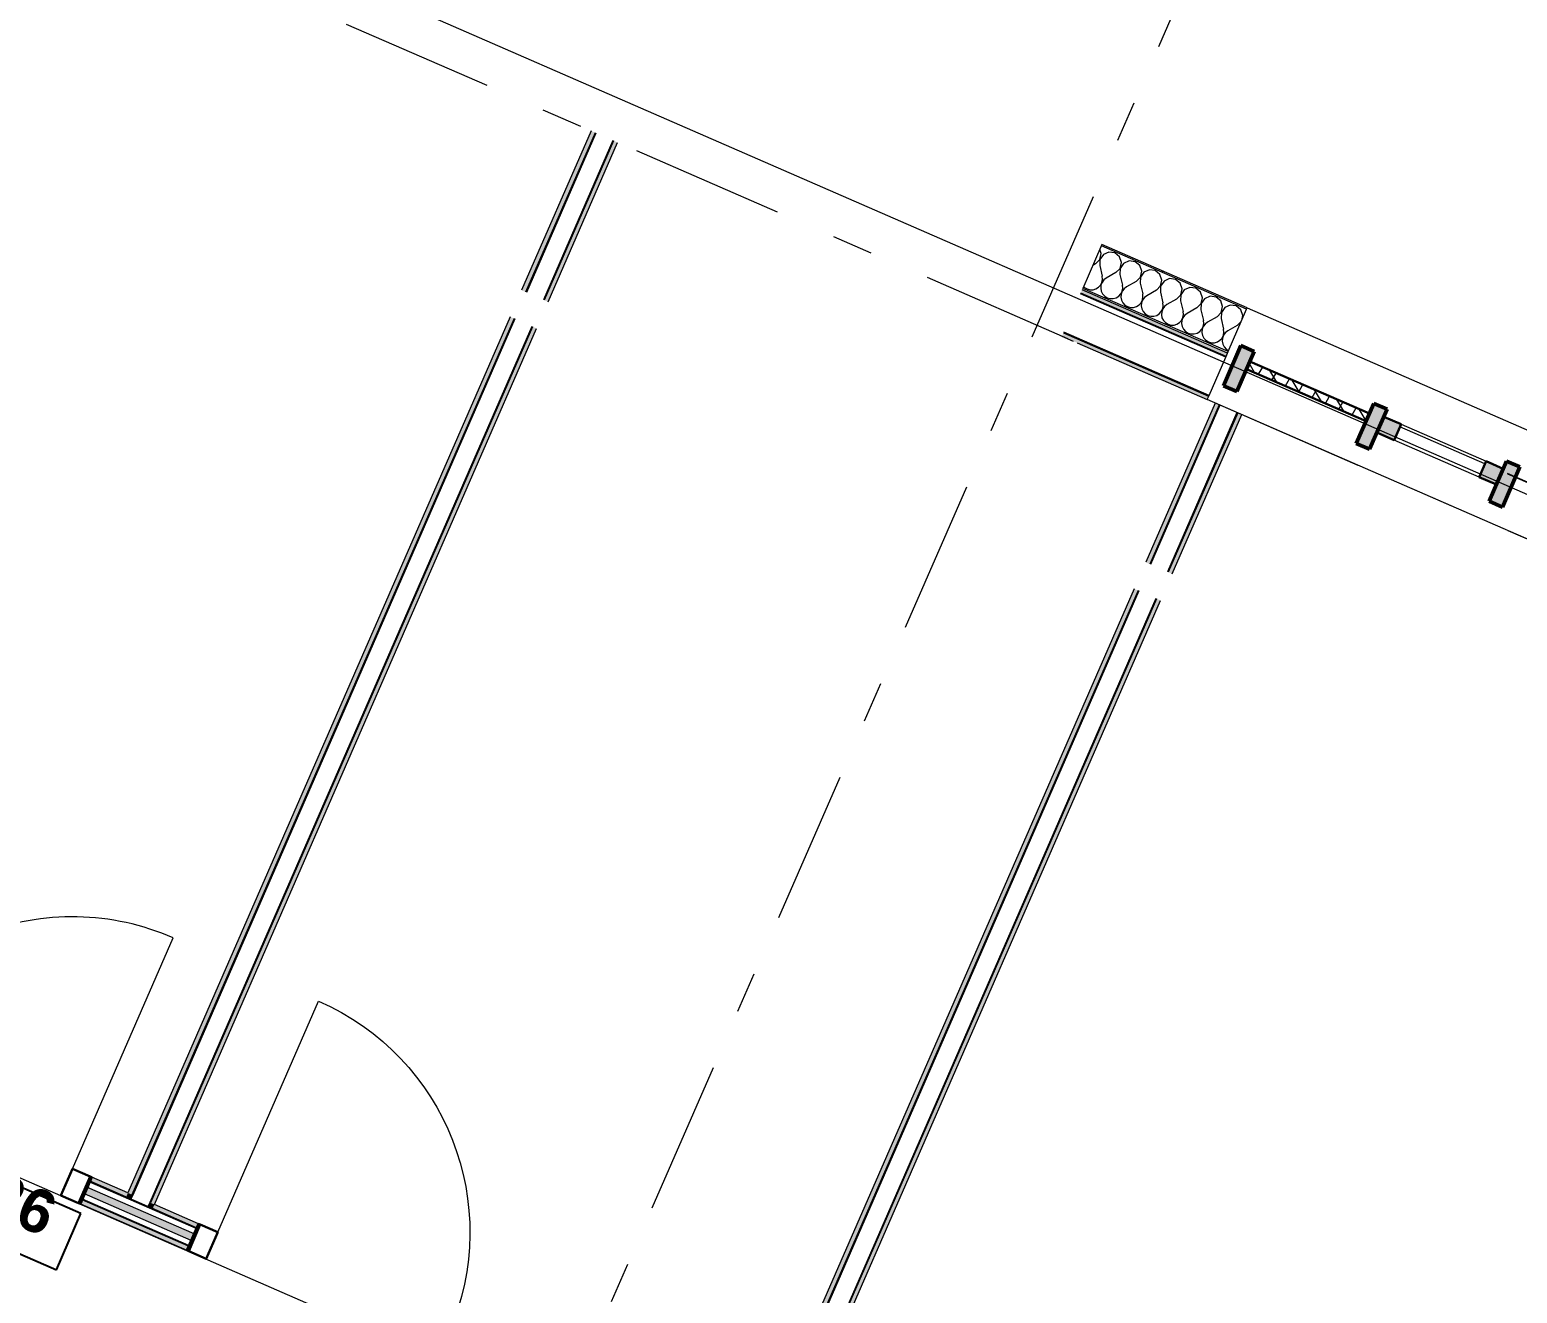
# Model space of a CAD drawing. Header units: millimetres. Extents: x -50172 to 162135, y -142603 to 4572.
# Drawn here: x 7340 to 12474, y -30114 to -25751 of the extents above; entities that cross this region are included whole.
import ezdxf
from ezdxf.enums import TextEntityAlignment as Align

# ---------------------------------------------------------------- set-up
doc = ezdxf.new("R2010")
doc.units = ezdxf.units.MM
doc.header["$MEASUREMENT"] = 0
doc.linetypes.add('Double Dashed', pattern=[1093.611073, 529.166651, -211.666656, 141.111112, -211.666656])
for name, color, linetype in [('New_A-05-M_Gross_Int_Circulation', 7, 'Continuous'), ('New_A-15-MG_Structural_Grid_Phase_2', 7, 'Continuous'), ('New_A-20-M_Floor_Slab', 7, 'Continuous'), ('New_A-25-M_Curtain_Wall', 7, 'Continuous'), ('New_A-25-M_Wall_Ext', 7, 'Continuous'), ('New_A-25-M_Wall_Int', 7, 'Continuous'), ('New_ArchiCAD Door Markers', 7, 'Continuous'), ('New_ArchiCAD Doors', 7, 'Continuous')]:
    doc.layers.add(name, color=color, linetype=linetype)
for name, color, linetype, lineweight, true_color in [('New_A-05-M_Gross_Int_Circulation_Pen_No__74', 7, 'Continuous', 20, 0x606060), ('New_A-15-MG_Structural_Grid_Phase_2_Pen_No__222', 7, 'Continuous', 13, 0x65af33), ('New_A-25-M_Curtain_Wall_Pen_No__144', 7, 'Continuous', 0, 0xc8c8c8), ('New_A-25-M_Curtain_Wall_Pen_No__165', 7, 'Continuous', 0, 0x006060), ('New_A-25-M_Curtain_Wall_Pen_No__27', 7, 'Continuous', 50, 0x2a2a2a), ('New_A-25-M_Curtain_Wall_Pen_No__43', 7, 'Continuous', 30, 0x444444), ('New_A-25-M_Wall_Ext_Pen_No__107', 7, 'Continuous', 15, 0xa6a6a6), ('New_A-25-M_Wall_Int_Pen_No__107', 7, 'Continuous', 15, 0xa6a6a6), ('New_ArchiCAD Doors_Pen_No__43', 7, 'Continuous', 30, 0x444444), ('New_ArchiCAD Doors_Pen_No__63', 7, 'Continuous', 20, 0x606060), ('New_ArchiCAD Windows_Pen_No__103', 7, 'Continuous', 15, 0xa6a6a6), ('New_ArchiCAD Windows_Pen_No__23', 7, 'Continuous', 30, 0x2a2a2a), ('New_ArchiCAD Windows_Pen_No__63', 7, 'Continuous', 20, 0x606060)]:
    doc.layers.add(name, color=color, linetype=linetype, lineweight=lineweight, true_color=true_color)
for name, color, linetype, lineweight in [('New_A-20-M_Floor_Slab_Pen_No__89', 8, 'Continuous', 20), ('New_A-25-M_Curtain_Wall_Pen_No__1', 7, 'Continuous', 13), ('New_A-25-M_Wall_Ext_Pen_No__1', 7, 'Continuous', 13), ('New_A-25-M_Wall_Int_Pen_No__1', 7, 'Continuous', 13), ('New_ArchiCAD Door Markers_Pen_No__1', 7, 'Continuous', 13), ('New_ArchiCAD Door Markers_Pen_No__5', 7, 'Continuous', 25), ('New_ArchiCAD Doors_Pen_No__1', 7, 'Continuous', 13), ('New_ArchiCAD Doors_Pen_No__87', 8, 'Continuous', 20), ('New_ArchiCAD Windows_Pen_No__83', 8, 'Continuous', 20), ('New_ArchiCAD Zone Stamps_Pen_No__9', 7, 'Continuous', 13)]:
    doc.layers.add(name, color=color, linetype=linetype, lineweight=lineweight)
doc.styles.add('GENERATED_STYLE_1', font='')
doc.styles.add('GENERATED_STYLE_2', font='')
doc.styles.add('GENERATED_STYLE_3', font='')
doc.styles.add('GENERATED_STYLE_4', font='')
doc.styles.get('GENERATED_STYLE_1').set_extended_font_data('Arial', bold=True)
doc.styles.get('GENERATED_STYLE_2').set_extended_font_data('Swis721 BT', bold=True)
doc.styles.get('GENERATED_STYLE_3').set_extended_font_data('Arial')
doc.styles.get('GENERATED_STYLE_4').set_extended_font_data('Swis721 BT')
pattern_1 = [(60, (0, 0), (-43.30127, 25), []), (120, (0, 0), (43.30127, 25), [])]

# ---------------------------------------------------------------- blocks, each defined once
blk = doc.blocks.new('Corridor 01-Third_INB 3350_5_1', base_point=(10603.8, -32200.4))
at = {"layer": 'New_A-05-M_Gross_Int_Circulation_Pen_No__74', "linetype": 'Continuous'}
blk.add_line((17509.7, -34165.5), (-2299.9, -25527.6), dxfattribs=at)
at = {"layer": 'New_ArchiCAD Zone Stamps_Pen_No__9'}
for tag, height, style, p in [('ROOM_NAME', 250, 'GENERATED_STYLE_1', (9771, -30640.8)), ('zoneNameLine2', 250, 'GENERATED_STYLE_1', (9582.6, -31072.9)), ('ROOM_NUMBER', 200, 'GENERATED_STYLE_3', (9394.2, -31493.6)), ('measuredAreaCode', 200, 'GENERATED_STYLE_3', (9237.1, -31853.7)), ('DUMMY_649', 200, 'GENERATED_STYLE_3', (9544.5, -31987.8)), ('DUMMY_650', 200, 'GENERATED_STYLE_3', (10033.9, -32201.2)), ('DUMMY_651', 133.3, 'GENERATED_STYLE_3', (10313.2, -32307.7))]:
    blk.add_attdef(tag, text='', height=height, rotation=336.4404, dxfattribs=dict(at, style=style)).set_placement(p, align=Align.TOP_LEFT)
blk = doc.blocks.new('Slab_1_1', base_point=(-21949.4, -20986.7))
at = {"layer": 'New_A-20-M_Floor_Slab_Pen_No__89', "linetype": 'Continuous', "flags": 128}
blk.add_lwpolyline([(-4347.2, -46496.1), (12486.7, -53836.5), (17939.8, -41330.7), (16985.7, -40914.7), (17767.9, -39120.8), (18360.6, -39379.3), (18576.1, -38885), (18937.5, -39042.6), (20222.1, -36096.6), (17371, -34853.4), (19341.1, -30335.3), (2041.7, -22791.9)], dxfattribs=at)
blk = doc.blocks.new('Curtain Wall_9_1')
at = {"layer": 'New_A-25-M_Curtain_Wall', "linetype": 'Continuous', "lineweight": 0, "true_color": 0x000000}
h = blk.add_hatch(dxfattribs=at)
h.set_pattern_fill('Batt_Insulation_0001', color=178, style=0, pattern_type=2)
h.set_pattern_definition(pattern_1)
h.paths.add_polyline_path([(11963.5, -27076.4), (11550.8, -26897), (11539.7, -26922.6), (11952.3, -27102.1)])
h = blk.add_hatch(dxfattribs=at)
h.set_pattern_fill('Batt_Insulation_0001', color=178, style=0, pattern_type=2)
h.set_pattern_definition(pattern_1)
h.paths.add_polyline_path([(14256, -28073.5), (13384.9, -27694.6), (13373.7, -27720.3), (14244.9, -28099.2)])
h = blk.add_hatch(dxfattribs=at)
h.set_pattern_fill('Batt_Insulation_0001', color=178, style=0, pattern_type=2)
h.set_pattern_definition(pattern_1)
h.paths.add_polyline_path([(16090.1, -28871.2), (15677.4, -28691.7), (15666.3, -28717.4), (16078.9, -28896.9)])
at = {"layer": 'New_A-25-M_Curtain_Wall_Pen_No__144', "linetype": 'Continuous'}
for points in [[(11520.3, -26841.7), (11460.1, -26980.2), (11506, -27000.1), (11566.2, -26861.6)], [(12024.7, -27061.1), (11978.8, -27041.1), (11918.6, -27179.6), (11964.5, -27199.5)], [(12437.4, -27240.5), (12377.1, -27379), (12423, -27399), (12483.2, -27260.5)], [(13354.4, -27639.4), (13294.2, -27777.9), (13340, -27797.8), (13400.2, -27659.3)], [(14271.4, -28038.2), (14211.2, -28176.7), (14257, -28196.6), (14317.3, -28058.2)], [(15188.4, -28437.1), (15128.2, -28575.5), (15174, -28595.5), (15234.3, -28457)], [(15692.8, -28656.4), (15646.9, -28636.5), (15586.7, -28774.9), (15632.6, -28794.9)], [(16105.4, -28835.9), (16045.2, -28974.4), (16091.1, -28994.3), (16151.3, -28855.8)]]:
    blk.add_hatch(color=256, dxfattribs=at).paths.add_polyline_path(points)
at = {"layer": 'New_A-25-M_Curtain_Wall_Pen_No__165', "linetype": 'Continuous', "lineweight": 0, "true_color": 0x001818}
for points in [[(12439.9, -27284.7), (13366.1, -27687.6), (13366.5, -27686.7), (12440.3, -27283.8)], [(14274, -28082.4), (15200.2, -28485.2), (15200.6, -28484.3), (14274.4, -28081.5)]]:
    blk.add_hatch(color=168, dxfattribs=at).paths.add_polyline_path(points)
at = {"layer": 'New_ArchiCAD Windows_Pen_No__103', "linetype": 'Continuous'}
for points in [[(12013.3, -27087.2), (12072.9, -27113.1), (12049, -27168.1), (11989.4, -27142.2)], [(12402.1, -27321.7), (12342.5, -27295.8), (12366.4, -27240.8), (12426, -27266.7)], [(15222.9, -28483.1), (15282.5, -28509.1), (15258.6, -28564.1), (15199, -28538.2)], [(15611.6, -28717.6), (15552, -28691.7), (15576, -28636.7), (15635.6, -28662.6)]]:
    blk.add_hatch(color=256, dxfattribs=at).paths.add_polyline_path(points)
at = {"layer": 'New_A-25-M_Curtain_Wall_Pen_No__1', "linetype": 'Continuous'}
for p, q in [((12440.3, -27283.8), (12439.9, -27284.7)), ((12439.9, -27284.7), (13366.1, -27687.6)), ((13366.5, -27686.7), (12440.3, -27283.8)), ((13366.1, -27687.6), (13366.5, -27686.7)), ((14274.4, -28081.5), (14274, -28082.4)), ((14274, -28082.4), (15200.2, -28485.2)), ((15200.6, -28484.3), (14274.4, -28081.5)), ((15200.2, -28485.2), (15200.6, -28484.3))]:
    blk.add_line(p, q, dxfattribs=at)
at = {"layer": 'New_A-25-M_Curtain_Wall_Pen_No__27', "linetype": 'Continuous'}
for p, q in [((11520.3, -26841.7), (11460.1, -26980.2)), ((11566.2, -26861.6), (11520.3, -26841.7)), ((11506, -27000.1), (11566.2, -26861.6)), ((11460.1, -26980.2), (11506, -27000.1)), ((11978.8, -27041.1), (11918.6, -27179.6)), ((12024.7, -27061.1), (11978.8, -27041.1)), ((11964.5, -27199.5), (12024.7, -27061.1)), ((11918.6, -27179.6), (11964.5, -27199.5)), ((12437.4, -27240.5), (12377.1, -27379)), ((12423, -27399), (12483.2, -27260.5)), ((12483.2, -27260.5), (12437.4, -27240.5)), ((12377.1, -27379), (12423, -27399)), ((13354.4, -27639.4), (13294.2, -27777.9)), ((13340, -27797.8), (13400.2, -27659.3)), ((13400.2, -27659.3), (13354.4, -27639.4)), ((13294.2, -27777.9), (13340, -27797.8)), ((14271.4, -28038.2), (14211.2, -28176.7)), ((14257, -28196.6), (14317.3, -28058.2)), ((14317.3, -28058.2), (14271.4, -28038.2)), ((14211.2, -28176.7), (14257, -28196.6)), ((15188.4, -28437.1), (15128.2, -28575.5)), ((15234.3, -28457), (15188.4, -28437.1)), ((15174, -28595.5), (15234.3, -28457)), ((15128.2, -28575.5), (15174, -28595.5)), ((15646.9, -28636.5), (15586.7, -28774.9)), ((15692.8, -28656.4), (15646.9, -28636.5)), ((15632.6, -28794.9), (15692.8, -28656.4)), ((15586.7, -28774.9), (15632.6, -28794.9)), ((16105.4, -28835.9), (16045.2, -28974.4)), ((16091.1, -28994.3), (16151.3, -28855.8)), ((16151.3, -28855.8), (16105.4, -28835.9)), ((16045.2, -28974.4), (16091.1, -28994.3))]:
    blk.add_line(p, q, dxfattribs=at)
at = {"layer": 'New_A-25-M_Curtain_Wall_Pen_No__43', "linetype": 'Continuous'}
for p, q in [((11550.8, -26897), (11963.5, -27076.4)), ((11952.3, -27102.1), (11539.7, -26922.6)), ((14244.9, -28099.2), (13373.7, -27720.3)), ((13384.9, -27694.6), (14256, -28073.5)), ((15677.4, -28691.7), (16090.1, -28871.2)), ((16078.9, -28896.9), (15666.3, -28717.4))]:
    blk.add_line(p, q, dxfattribs=at)
at = {"layer": 'New_ArchiCAD Windows_Pen_No__23', "linetype": 'Continuous'}
for p, q in [((11989.4, -27142.2), (12013.3, -27087.2)), ((12013.3, -27087.2), (12072.9, -27113.1)), ((12049, -27168.1), (11989.4, -27142.2)), ((12072.9, -27113.1), (12049, -27168.1)), ((12342.5, -27295.8), (12366.4, -27240.8)), ((12366.4, -27240.8), (12426, -27266.7)), ((12402.1, -27321.7), (12342.5, -27295.8)), ((12426, -27266.7), (12402.1, -27321.7)), ((15199, -28538.2), (15222.9, -28483.1)), ((15222.9, -28483.1), (15282.5, -28509.1)), ((15258.6, -28564.1), (15199, -28538.2)), ((15282.5, -28509.1), (15258.6, -28564.1)), ((15552, -28691.7), (15576, -28636.7)), ((15576, -28636.7), (15635.6, -28662.6)), ((15611.6, -28717.6), (15552, -28691.7)), ((15635.6, -28662.6), (15611.6, -28717.6))]:
    blk.add_line(p, q, dxfattribs=at)
at = {"layer": 'New_ArchiCAD Windows_Pen_No__63', "linetype": 'Continuous'}
for p, q in [((12362.4, -27249.9), (12069, -27122.3)), ((15572, -28645.9), (15278.5, -28518.2))]:
    blk.add_line(p, q, dxfattribs=at)
at = {"layer": 'New_ArchiCAD Windows_Pen_No__83', "linetype": 'Continuous'}
for p, q in [((12072.9, -27113.1), (12366.4, -27240.8)), ((12342.5, -27295.8), (12049, -27168.1)), ((15282.5, -28509.1), (15576, -28636.7)), ((15552, -28691.7), (15258.6, -28564.1))]:
    blk.add_line(p, q, dxfattribs=at)
blk = doc.blocks.new('*X250')
at = {"layer": 'New_A-25-M_Wall_Ext_Pen_No__107', "linetype": 'Continuous'}
for p, q in [((11018.8, -26559.4), (11033.4, -26544.5)), ((11033.7, -26544.6), (11032.8, -26565.4)), ((11038.1, -26524.2), (11033.1, -26509.8)), ((11033.4, -26544.5), (11038.1, -26524.2)), ((11045.4, -26527.4), (11033.7, -26544.6)), ((11064.5, -26519), (11045.4, -26527.4)), ((11085.1, -26521.8), (11064.5, -26519)), ((11101.2, -26535), (11085.1, -26521.8)), ((11107.9, -26554.7), (11101.2, -26535)), ((11018.8, -26559.4), (11009.1, -26564.9)), ((11032.8, -26565.4), (11041.6, -26602.5)), ((11088.7, -26589.8), (11055.5, -26608.6)), ((11088.7, -26589.8), (11103.3, -26575)), ((11103.6, -26575.1), (11102.6, -26595.9)), ((11102.6, -26595.9), (11111.4, -26633)), ((11103.3, -26575), (11107.9, -26554.7)), ((11115.3, -26557.9), (11103.6, -26575.1)), ((11134.3, -26549.4), (11115.3, -26557.9)), ((11154.9, -26552.2), (11134.3, -26549.4)), ((11171, -26565.4), (11154.9, -26552.2)), ((11177.7, -26585.1), (11171, -26565.4)), ((11173.1, -26605.4), (11177.7, -26585.1)), ((11185.1, -26588.3), (11173.4, -26605.6)), ((11204.1, -26579.9), (11185.1, -26588.3)), ((11224.8, -26582.7), (11204.1, -26579.9)), ((11240.9, -26595.9), (11224.8, -26582.7)), ((11247.6, -26615.6), (11240.9, -26595.9)), ((10977.4, -26637.6), (10980.3, -26640.7)), ((10980.3, -26640.7), (10989.3, -26646.2)), ((10989.3, -26646.2), (10999.4, -26649)), ((11009.9, -26649), (11020, -26646.1)), ((11020, -26646.1), (11028.9, -26640.5)), ((11028.9, -26640.5), (11036, -26632.7)), ((11036, -26632.7), (11040.6, -26623.3)), ((11037.2, -26633.3), (11036.3, -26643.7)), ((11036.3, -26643.7), (11038.3, -26654.1)), ((11040.9, -26623.4), (11037.2, -26633.3)), ((11040.6, -26623.3), (11042.5, -26613)), ((11047.2, -26615), (11040.9, -26623.4)), ((11042.5, -26613), (11041.6, -26602.5)), ((11055.5, -26608.6), (11047.2, -26615)), ((11110.5, -26653.8), (11112.4, -26643.4)), ((11117, -26645.5), (11110.8, -26653.9)), ((11112.4, -26643.4), (11111.4, -26633)), ((11125.4, -26639.1), (11117, -26645.5)), ((11158.5, -26620.3), (11125.4, -26639.1)), ((11158.5, -26620.3), (11173.1, -26605.4)), ((11173.4, -26605.6), (11172.5, -26626.4)), ((11172.5, -26626.4), (11181.2, -26663.4)), ((11228.3, -26650.7), (11243, -26635.9)), ((11243.2, -26636), (11242.3, -26656.8)), ((11243, -26635.9), (11247.6, -26615.6)), ((11255, -26618.8), (11243.2, -26636)), ((11274, -26610.3), (11255, -26618.8)), ((11294.6, -26613.1), (11274, -26610.3)), ((11310.7, -26626.3), (11294.6, -26613.1)), ((11317.4, -26646), (11310.7, -26626.3)), ((11312.8, -26666.3), (11317.4, -26646)), ((11343.8, -26640.8), (11324.8, -26649.3)), ((11364.4, -26643.6), (11343.8, -26640.8)), ((11380.5, -26656.8), (11364.4, -26643.6)), ((10999.4, -26649), (11009.9, -26649)), ((11038.3, -26654.1), (11043, -26663.4)), ((11043, -26663.4), (11050.1, -26671.2)), ((11050.1, -26671.2), (11059.1, -26676.7)), ((11059.1, -26676.7), (11069.2, -26679.5)), ((11069.2, -26679.5), (11079.7, -26679.5)), ((11079.7, -26679.5), (11089.8, -26676.5)), ((11089.8, -26676.5), (11098.8, -26671)), ((11098.8, -26671), (11105.8, -26663.2)), ((11105.8, -26663.2), (11110.5, -26653.8)), ((11107, -26663.7), (11106.1, -26674.2)), ((11106.1, -26674.2), (11108.1, -26684.5)), ((11110.8, -26653.9), (11107, -26663.7)), ((11108.1, -26684.5), (11112.9, -26693.9)), ((11112.9, -26693.9), (11120, -26701.6)), ((11168.6, -26701.4), (11175.7, -26693.6)), ((11175.7, -26693.6), (11180.3, -26684.2)), ((11176.9, -26694.2), (11176, -26704.6)), ((11180.6, -26684.3), (11176.9, -26694.2)), ((11180.3, -26684.2), (11182.2, -26673.9)), ((11186.9, -26675.9), (11180.6, -26684.3)), ((11182.2, -26673.9), (11181.2, -26663.4)), ((11195.2, -26669.5), (11186.9, -26675.9)), ((11228.3, -26650.7), (11195.2, -26669.5)), ((11242.3, -26656.8), (11251.1, -26693.9)), ((11252.1, -26704.3), (11251.1, -26693.9)), ((11298.2, -26681.2), (11265, -26700)), ((11298.2, -26681.2), (11312.8, -26666.3)), ((11313.1, -26666.5), (11312.1, -26687.3)), ((11312.1, -26687.3), (11320.9, -26724.3)), ((11324.8, -26649.3), (11313.1, -26666.5)), ((11368, -26711.6), (11382.6, -26696.8)), ((11387.3, -26676.5), (11380.5, -26656.8)), ((11382.9, -26696.9), (11382, -26717.7)), ((11382.6, -26696.8), (11387.3, -26676.5)), ((11394.6, -26679.7), (11382.9, -26696.9)), ((11413.7, -26671.2), (11394.6, -26679.7)), ((11434.3, -26674), (11413.7, -26671.2)), ((11450.4, -26687.2), (11434.3, -26674)), ((11457.1, -26706.9), (11450.4, -26687.2)), ((11120, -26701.6), (11128.9, -26707.1)), ((11128.9, -26707.1), (11139.1, -26709.9)), ((11139.1, -26709.9), (11149.6, -26709.9)), ((11149.6, -26709.9), (11159.7, -26707)), ((11159.7, -26707), (11168.6, -26701.4)), ((11176, -26704.6), (11178, -26715)), ((11178, -26715), (11182.7, -26724.3)), ((11182.7, -26724.3), (11189.8, -26732.1)), ((11189.8, -26732.1), (11198.8, -26737.6)), ((11198.8, -26737.6), (11208.9, -26740.4)), ((11208.9, -26740.4), (11219.4, -26740.4)), ((11219.4, -26740.4), (11229.5, -26737.4)), ((11229.5, -26737.4), (11238.4, -26731.9)), ((11238.4, -26731.9), (11245.5, -26724.1)), ((11245.5, -26724.1), (11250.2, -26714.7)), ((11246.7, -26724.6), (11245.8, -26735.1)), ((11245.8, -26735.1), (11247.8, -26745.4)), ((11250.4, -26714.8), (11246.7, -26724.6)), ((11247.8, -26745.4), (11252.5, -26754.8)), ((11250.2, -26714.7), (11252.1, -26704.3)), ((11256.7, -26706.4), (11250.4, -26714.8)), ((11265, -26700), (11256.7, -26706.4)), ((11315.3, -26754.6), (11320, -26745.1)), ((11320.3, -26745.3), (11316.5, -26755.1)), ((11320, -26745.1), (11321.9, -26734.8)), ((11326.5, -26736.8), (11320.3, -26745.3)), ((11321.9, -26734.8), (11320.9, -26724.3)), ((11334.9, -26730.4), (11326.5, -26736.8)), ((11368, -26711.6), (11334.9, -26730.4)), ((11382, -26717.7), (11390.8, -26754.8)), ((11437.9, -26742.1), (11404.7, -26760.9)), ((11437.9, -26742.1), (11452.5, -26727.2)), ((11452.8, -26727.4), (11451.8, -26748.2)), ((11451.8, -26748.2), (11460.6, -26785.2)), ((11452.5, -26727.2), (11457.1, -26706.9)), ((11464.5, -26710.2), (11452.8, -26727.4)), ((11483.5, -26701.7), (11464.5, -26710.2)), ((11504.1, -26704.5), (11483.5, -26701.7)), ((11520.2, -26717.7), (11504.1, -26704.5)), ((11526.9, -26737.4), (11520.2, -26717.7)), ((11522.9, -26755.3), (11526.9, -26737.4)), ((11252.5, -26754.8), (11259.7, -26762.5)), ((11259.7, -26762.5), (11268.6, -26768)), ((11268.6, -26768), (11278.7, -26770.9)), ((11278.7, -26770.9), (11289.3, -26770.8)), ((11289.3, -26770.8), (11299.4, -26767.9)), ((11299.4, -26767.9), (11308.3, -26762.3)), ((11308.3, -26762.3), (11315.3, -26754.6)), ((11316.5, -26755.1), (11315.6, -26765.6)), ((11315.6, -26765.6), (11317.6, -26775.9)), ((11317.6, -26775.9), (11322.4, -26785.3)), ((11322.4, -26785.3), (11329.5, -26793)), ((11329.5, -26793), (11338.5, -26798.5)), ((11338.5, -26798.5), (11348.6, -26801.3)), ((11348.6, -26801.3), (11359.1, -26801.3)), ((11359.1, -26801.3), (11369.2, -26798.4)), ((11369.2, -26798.4), (11378.1, -26792.8)), ((11378.1, -26792.8), (11385.2, -26785)), ((11385.2, -26785), (11389.8, -26775.6)), ((11386.4, -26785.5), (11385.5, -26796)), ((11385.5, -26796), (11387.5, -26806.3)), ((11390.1, -26775.7), (11386.4, -26785.5)), ((11389.8, -26775.6), (11391.7, -26765.2)), ((11396.4, -26767.3), (11390.1, -26775.7)), ((11391.7, -26765.2), (11390.8, -26754.8)), ((11404.7, -26760.9), (11396.4, -26767.3)), ((11459.7, -26806), (11461.6, -26795.7)), ((11466.2, -26797.7), (11460, -26806.2)), ((11461.6, -26795.7), (11460.6, -26785.2)), ((11474.6, -26791.3), (11466.2, -26797.7)), ((11507.7, -26772.5), (11474.6, -26791.3)), ((11507.7, -26772.5), (11521.4, -26758.6)), ((11387.5, -26806.3), (11392.2, -26815.7)), ((11392.2, -26815.7), (11399.3, -26823.4)), ((11399.3, -26823.4), (11408.3, -26828.9)), ((11408.3, -26828.9), (11418.4, -26831.8)), ((11418.4, -26831.8), (11428.9, -26831.7)), ((11428.9, -26831.7), (11439, -26828.8)), ((11439, -26828.8), (11448, -26823.2)), ((11448, -26823.2), (11455, -26815.5)), ((11455, -26815.5), (11459.7, -26806)), ((11456.2, -26816), (11455.3, -26826.5)), ((11455.3, -26826.5), (11457.3, -26836.8)), ((11460, -26806.2), (11456.2, -26816)), ((11457.3, -26836.8), (11462.1, -26846.2)), ((11462.1, -26846.2), (11469.2, -26853.9)), ((11469.2, -26853.9), (11477.6, -26859.1))]:
    blk.add_line(p, q, dxfattribs=at)
blk = doc.blocks.new('Simple Door Opening_3')
at = {"layer": 'New_ArchiCAD Doors_Pen_No__1', "linetype": 'Continuous'}
for p, q in [((2556.1, -4.5), (2556.1, 0)), ((-2556.1, 0), (-2556.1, -4.5)), ((-2556.1, -4.5), (-2556.1, -164.5)), ((2556.1, -164.5), (2556.1, -4.5)), ((-2556.1, -164.5), (-2556.1, -170.5)), ((-2556.1, -170.5), (-2556.1, -182.5)), ((-2556.1, -182.5), (-2556.1, -185.5)), ((-2556.1, -185.5), (-2556.1, -329.5)), ((2556.1, -170.5), (2556.1, -164.5)), ((2556.1, -182.5), (2556.1, -170.5)), ((2556.1, -185.5), (2556.1, -182.5)), ((2556.1, -329.5), (2556.1, -185.5)), ((-2556.1, -329.5), (-2556.1, -332.5)), ((-2556.1, -332.5), (-2556.1, -345)), ((2556.1, -332.5), (2556.1, -329.5)), ((2556.1, -345), (2556.1, -332.5))]:
    blk.add_line(p, q, dxfattribs=at)
at = {"layer": 'New_ArchiCAD Doors_Pen_No__87', "linetype": 'Continuous'}
for p, q in [((2556.1, 0), (-2556.1, 0)), ((-2556.1, -345), (2556.1, -345))]:
    blk.add_line(p, q, dxfattribs=at)
blk = doc.blocks.new('Wall_5_1', base_point=(22006.6, -31651.4))
at = {"layer": 'New_A-25-M_Wall_Ext_Pen_No__107', "linetype": 'Continuous'}
h = blk.add_hatch(dxfattribs=at)
h.set_pattern_fill('Plaster_0001', color=256, style=0, pattern_type=2)
h.set_pattern_definition([(0, (0, 0), (0, 173.2051), [0, -100]), (0, (50, 86.6), (0, 173.2051), [0, -100])])
h.paths.add_polyline_path([(11541.8, -26711.8), (11040.4, -26493.2), (11038.6, -26497.3), (11540, -26716)])
at = {"layer": 'New_A-25-M_Wall_Ext_Pen_No__107', "linetype": 'Continuous', "lineweight": 0, "true_color": 0x535353}
for points in [[(11468.9, -26879.1), (10967.4, -26660.5), (10966.2, -26663.2), (11467.7, -26881.9)], [(11410.1, -27013.9), (10908.7, -26795.2), (10907.5, -26798), (11408.9, -27016.6)]]:
    blk.add_hatch(color=251, dxfattribs=at).paths.add_polyline_path(points)
at = {"layer": 'New_A-25-M_Wall_Ext_Pen_No__107', "linetype": 'Continuous'}
for points in [[(11473.7, -26868.1), (10972.2, -26649.5), (10967.4, -26660.5), (11468.9, -26879.1)], [(10902.5, -26809.4), (11403.9, -27028.1), (11408.9, -27016.6), (10907.5, -26798)]]:
    blk.add_hatch(color=256, dxfattribs=at).paths.add_polyline_path(points)
at = {"layer": 'New_A-25-M_Wall_Ext_Pen_No__1', "linetype": 'Continuous'}
for p, q in [((11540, -26716), (11038.6, -26497.3)), ((11476.1, -26862.6), (10974.6, -26644)), ((11467.7, -26881.9), (10966.2, -26663.2)), ((11468.9, -26879.1), (10967.4, -26660.5)), ((11473.7, -26868.1), (10972.2, -26649.5)), ((10907.5, -26798), (11408.9, -27016.6)), ((11410.1, -27013.9), (10908.7, -26795.2))]:
    blk.add_line(p, q, dxfattribs=at)
at = {"layer": 'New_A-25-M_Wall_Ext_Pen_No__1', "linetype": 'Continuous', "flags": 128}
for points in [[(11040.4, -26493.2), (10974.6, -26644)], [(11541.8, -26711.8), (11040.4, -26493.2)], [(10902.5, -26809.4), (10940.7, -26826.1)], [(10954.5, -26832.1), (11403.9, -27028.1)]]:
    blk.add_lwpolyline(points, dxfattribs=at)
at = {"layer": 'New_A-25-M_Wall_Ext', "color": 250, "lineweight": 50, "true_color": 0x2a2a2a}
blk.add_blockref('*X250', (0, 0), dxfattribs=at)
at = {"layer": 'New_ArchiCAD Doors', "color": 251, "linetype": 'Continuous', "lineweight": 20, "true_color": 0x606060, "xscale": -1, "zscale": 1000, "rotation": 336.4404115839876}
blk.add_blockref('Simple Door Opening_3', (13884.9, -27733.5), dxfattribs=at)
blk = doc.blocks.new('*X274')
at = {"layer": 'New_A-25-M_Wall_Int_Pen_No__107', "linetype": 'Continuous'}
blk.add_hatch(color=256, dxfattribs=at).paths.add_polyline_path([(7539.1, -29748), (7529.1, -29770.9), (7896.6, -29931.2), (7906.6, -29908.3)])
blk = doc.blocks.new('Door with Sidelight on Side 2 19')
at = {"layer": 'New_ArchiCAD Doors_Pen_No__1', "linetype": 'Continuous'}
for p, q in [((-755, 0), (-755, -15)), ((755, 0), (755, -15)), ((-755, -15), (-755, -18)), ((-755, -18), (-755, -38)), ((-755, -38), (-755, -63)), ((755, -15), (755, -18)), ((755, -18), (755, -38)), ((755, -38), (755, -63)), ((-755, -63), (-755, -82)), ((-755, -82), (-755, -85)), ((-755, -85), (-755, -100)), ((755, -63), (755, -82)), ((755, -82), (755, -85)), ((755, -85), (755, -100))]:
    blk.add_line(p, q, dxfattribs=at)
at = {"layer": 'New_ArchiCAD Doors_Pen_No__43', "linetype": 'Continuous'}
for p, q in [((-748, 0), (-755, 0)), ((-755, 0), (-755, -100)), ((-682, 0), (-748, 0)), ((-748, 0), (-748, -100)), ((-254, 0), (-682, 0)), ((-682, 0), (-682, -100)), ((-682, -100), (-682, 0)), ((-254, -100), (-254, 0)), ((-188, 0), (-254, 0)), ((-254, 0), (-254, -100)), ((-188, -100), (-188, 0)), ((748, 0), (682, 0)), ((682, 0), (682, -100)), ((748, 0), (755, 0)), ((748, -100), (748, 0)), ((755, 0), (755, -100)), ((-748, -100), (-755, -100)), ((-748, -100), (-682, -100)), ((-682, -100), (-254, -100)), ((-254, -100), (-188, -100)), ((682, -100), (748, -100)), ((748, -100), (755, -100))]:
    blk.add_line(p, q, dxfattribs=at)
at = {"layer": 'New_ArchiCAD Doors_Pen_No__63', "linetype": 'Continuous'}
blk.add_line((682, 0), (682, 870), dxfattribs=at)
blk.add_arc((682, 0), 870, 90, 180, dxfattribs=at)
blk = doc.blocks.new('Door Stamp 17_16')
at = {"layer": 'New_ArchiCAD Door Markers_Pen_No__5', "linetype": 'Continuous'}
for p, q in [((206.6, 241.9), (-770.5, 241.9)), ((-770.5, 241.9), (-770.5, 30.2)), ((206.6, 241.9), (-770.5, 241.9)), ((206.6, 30.2), (206.6, 241.9)), ((-770.5, 30.2), (206.6, 30.2))]:
    blk.add_line(p, q, dxfattribs=at)
at = {"layer": 'New_ArchiCAD Door Markers_Pen_No__1', "style": 'GENERATED_STYLE_2'}
blk.add_attdef('AC_WIDO_ID', text='', height=150, rotation=180, dxfattribs=at).set_placement((147.8, 286.5), align=Align.BOTTOM_LEFT)
blk = doc.blocks.new('Wall_12_1', base_point=(17659.4, -34119.5))
at = {"layer": 'New_A-25-M_Wall_Int_Pen_No__107', "linetype": 'Continuous', "lineweight": 0, "true_color": 0x535353}
for points in [[(7547.1, -29729.7), (7746.4, -29816.6), (7747.6, -29813.8), (7548.3, -29726.9)], [(7686.2, -29787.1), (7688.9, -29788.3), (7694.9, -29774.5), (7692.1, -29773.3)], [(7521.5, -29788.4), (7520.3, -29791.1), (7887.8, -29951.3), (7889, -29948.6)], [(7746.4, -29816.6), (7749.1, -29817.8), (7750.3, -29815), (7747.6, -29813.8)], [(7747.6, -29813.8), (7750.3, -29815), (7756.3, -29801.3), (7753.6, -29800.1)], [(7750.3, -29815), (7749.1, -29817.8), (7914.5, -29889.9), (7915.7, -29887.2)]]:
    blk.add_hatch(color=251, dxfattribs=at).paths.add_polyline_path(points)
at = {"layer": 'New_A-25-M_Wall_Int_Pen_No__107', "linetype": 'Continuous'}
for points in [[(7548.3, -29726.9), (7672.4, -29781.1), (7678.4, -29767.3), (7554.3, -29713.2)], [(7672.4, -29781.1), (7686.2, -29787.1), (7692.1, -29773.3), (7678.4, -29767.3)], [(7520.3, -29791.1), (7514.3, -29804.9), (7881.8, -29965.1), (7887.8, -29951.3)], [(7750.3, -29815), (7764.1, -29821), (7770.1, -29807.3), (7756.3, -29801.3)], [(7770.1, -29807.3), (7764.1, -29821), (7915.7, -29887.2), (7921.7, -29873.4)]]:
    blk.add_hatch(color=256, dxfattribs=at).paths.add_polyline_path(points)
at = {"layer": 'New_A-25-M_Wall_Int_Pen_No__1', "linetype": 'Continuous'}
for p, q in [((7548.3, -29726.9), (7547.1, -29729.7)), ((7554.3, -29713.2), (7548.3, -29726.9)), ((7747.6, -29813.8), (7548.3, -29726.9)), ((7529.1, -29770.9), (7521.5, -29788.4)), ((7539.1, -29748), (7529.1, -29770.9)), ((7896.6, -29931.2), (7529.1, -29770.9)), ((7547.1, -29729.7), (7539.1, -29748)), ((7906.6, -29908.3), (7539.1, -29748)), ((7914.5, -29889.9), (7547.1, -29729.7)), ((7692.1, -29773.3), (7686.2, -29787.1)), ((7694.9, -29774.5), (7688.9, -29788.3)), ((7520.3, -29791.1), (7514.3, -29804.9)), ((7521.5, -29788.4), (7520.3, -29791.1)), ((7887.8, -29951.3), (7520.3, -29791.1)), ((7889, -29948.6), (7521.5, -29788.4)), ((7753.6, -29800.1), (7747.6, -29813.8)), ((7750.3, -29815), (7756.3, -29801.3)), ((7915.7, -29887.2), (7750.3, -29815)), ((7921.7, -29873.4), (7915.7, -29887.2)), ((7896.6, -29931.2), (7889, -29948.6)), ((7906.6, -29908.3), (7896.6, -29931.2)), ((7914.5, -29889.9), (7906.6, -29908.3)), ((7915.7, -29887.2), (7914.5, -29889.9)), ((7887.8, -29951.3), (7881.8, -29965.1)), ((7889, -29948.6), (7887.8, -29951.3))]:
    blk.add_line(p, q, dxfattribs=at)
at = {"layer": 'New_A-25-M_Wall_Int_Pen_No__1', "linetype": 'Continuous', "flags": 128}
for points in [[(7678.4, -29767.3), (7554.3, -29713.2)], [(7514.3, -29804.9), (7881.8, -29965.1)], [(7921.7, -29873.4), (7770.1, -29807.3)]]:
    blk.add_lwpolyline(points, dxfattribs=at)
at = {"layer": 'New_A-25-M_Wall_Int', "color": 250, "lineweight": 50, "true_color": 0x2a2a2a}
blk.add_blockref('*X274', (0, 0), dxfattribs=at)
at = {"layer": 'New_ArchiCAD Door Markers'}
ref = blk.add_blockref('Door Stamp 17_16', (6822.2, -29503.1), dxfattribs=dict(at, rotation=156.4404115839991))
ref.add_attrib('AC_WIDO_ID', 'ID03.026', dxfattribs={"layer": 'New_ArchiCAD Door Markers_Pen_No__1', "color": 7, "height": 150, "rotation": 336.4404, "style": 'GENERATED_STYLE_2'}).set_placement((6590.1, -29621.2), align=Align.BOTTOM_LEFT)
at = {"layer": 'New_ArchiCAD Doors', "color": 251, "linetype": 'Continuous', "lineweight": 20, "true_color": 0x606060, "zscale": 1000, "rotation": 336.440411583999}
blk.add_blockref('Door with Sidelight on Side 2 19', (6862.2, -29411.4), dxfattribs=at)
at = {"layer": 'New_ArchiCAD Doors', "color": 251, "linetype": 'Continuous', "lineweight": 20, "true_color": 0x606060, "xscale": -0.9999999999999999, "zscale": 1000, "rotation": 336.440411583999}
blk.add_blockref('Door with Sidelight on Side 2 19', (8613.8, -30175.2), dxfattribs=at)
blk = doc.blocks.new('Wall_13_1', base_point=(11994.7, -31649.4))
at = {"layer": 'New_A-25-M_Wall_Int_Pen_No__107', "linetype": 'Continuous'}
for points in [[(13593.5, -27982.9), (13353.7, -28532.8), (13367.4, -28538.8), (13607.2, -27988.8)], [(13671.4, -28016.8), (13431.6, -28566.8), (13445.3, -28572.8), (13685.2, -28022.8)], [(13313.7, -28624.5), (11994.7, -31649.4), (12008.4, -31655.4), (13327.4, -28630.5)], [(13391.6, -28658.5), (12072.6, -31683.4), (12086.3, -31689.4), (13405.4, -28664.5)]]:
    blk.add_hatch(color=256, dxfattribs=at).paths.add_polyline_path(points)
at = {"layer": 'New_A-25-M_Wall_Int_Pen_No__107', "linetype": 'Continuous', "lineweight": 0, "true_color": 0x535353}
for points in [[(13607.2, -27988.8), (13367.4, -28538.8), (13370.2, -28540), (13610, -27990)], [(13668.7, -28015.6), (13428.8, -28565.6), (13431.6, -28566.8), (13671.4, -28016.8)], [(13327.4, -28630.5), (12008.4, -31655.4), (12011.2, -31656.6), (13330.2, -28631.7)], [(13388.9, -28657.3), (12069.8, -31682.2), (12072.6, -31683.4), (13391.6, -28658.5)]]:
    blk.add_hatch(color=251, dxfattribs=at).paths.add_polyline_path(points)
at = {"layer": 'New_A-25-M_Wall_Int_Pen_No__1', "linetype": 'Continuous'}
for p, q in [((13607.2, -27988.8), (13367.4, -28538.8)), ((13610, -27990), (13370.2, -28540)), ((13668.7, -28015.6), (13428.8, -28565.6)), ((13671.4, -28016.8), (13431.6, -28566.8)), ((13327.4, -28630.5), (12008.4, -31655.4)), ((13330.2, -28631.7), (12011.2, -31656.6)), ((13388.9, -28657.3), (12069.8, -31682.2)), ((13391.6, -28658.5), (12072.6, -31683.4))]:
    blk.add_line(p, q, dxfattribs=at)
at = {"layer": 'New_A-25-M_Wall_Int_Pen_No__1', "linetype": 'Continuous', "flags": 128}
for points in [[(13593.5, -27982.9), (13353.7, -28532.8)], [(13445.3, -28572.8), (13685.2, -28022.8)], [(13313.7, -28624.5), (11994.7, -31649.4)], [(12086.3, -31689.4), (13405.4, -28664.5)]]:
    blk.add_lwpolyline(points, dxfattribs=at)
blk = doc.blocks.new('Wall_14_1', base_point=(9832.5, -30706.6))
at = {"layer": 'New_A-25-M_Wall_Int_Pen_No__107', "linetype": 'Continuous'}
for points in [[(11431.3, -27040), (11191.5, -27590), (11205.3, -27596), (11445.1, -27046)], [(11509.2, -27074), (11269.4, -27624), (11283.2, -27630), (11523, -27080)], [(11151.5, -27681.7), (9832.5, -30706.6), (9846.3, -30712.6), (11165.3, -27687.7)], [(11229.4, -27715.7), (9910.4, -30740.6), (9924.2, -30746.6), (11243.2, -27721.7)]]:
    blk.add_hatch(color=256, dxfattribs=at).paths.add_polyline_path(points)
at = {"layer": 'New_A-25-M_Wall_Int_Pen_No__107', "linetype": 'Continuous', "lineweight": 0, "true_color": 0x535353}
for points in [[(11445.1, -27046), (11205.3, -27596), (11208, -27597.2), (11447.8, -27047.2)], [(11506.5, -27072.8), (11266.7, -27622.8), (11269.4, -27624), (11509.2, -27074)], [(11165.3, -27687.7), (9846.3, -30712.6), (9849, -30713.8), (11168, -27688.9)], [(11226.7, -27714.5), (9907.7, -30739.4), (9910.4, -30740.6), (11229.4, -27715.7)]]:
    blk.add_hatch(color=251, dxfattribs=at).paths.add_polyline_path(points)
at = {"layer": 'New_A-25-M_Wall_Int_Pen_No__1', "linetype": 'Continuous'}
for p, q in [((11445.1, -27046), (11205.3, -27596)), ((11447.8, -27047.2), (11208, -27597.2)), ((11506.5, -27072.8), (11266.7, -27622.8)), ((11509.2, -27074), (11269.4, -27624)), ((11165.3, -27687.7), (9846.3, -30712.6)), ((11168, -27688.9), (9849, -30713.8)), ((11226.7, -27714.5), (9907.7, -30739.4)), ((11229.4, -27715.7), (9910.4, -30740.6))]:
    blk.add_line(p, q, dxfattribs=at)
at = {"layer": 'New_A-25-M_Wall_Int_Pen_No__1', "linetype": 'Continuous', "flags": 128}
for points in [[(11431.3, -27040), (11191.5, -27590)], [(11283.2, -27630), (11523, -27080)], [(11151.5, -27681.7), (9832.5, -30706.6)], [(9924.2, -30746.6), (11243.2, -27721.7)]]:
    blk.add_lwpolyline(points, dxfattribs=at)
blk = doc.blocks.new('Wall_15_1', base_point=(7678.4, -29767.3))
at = {"layer": 'New_A-25-M_Wall_Int_Pen_No__107', "linetype": 'Continuous'}
for points in [[(9277.2, -26100.7), (9037.4, -26650.7), (9051.1, -26656.7), (9291, -26106.7)], [(9355.1, -26134.7), (9115.3, -26684.7), (9129.1, -26690.7), (9368.9, -26140.7)], [(8997.4, -26742.4), (7678.4, -29767.3), (7692.1, -29773.3), (9011.2, -26748.4)], [(9075.3, -26776.4), (7756.3, -29801.3), (7770.1, -29807.3), (9089.1, -26782.4)]]:
    blk.add_hatch(color=256, dxfattribs=at).paths.add_polyline_path(points)
at = {"layer": 'New_A-25-M_Wall_Int_Pen_No__107', "linetype": 'Continuous', "lineweight": 0, "true_color": 0x535353}
for points in [[(9291, -26106.7), (9051.1, -26656.7), (9053.9, -26657.9), (9293.7, -26107.9)], [(9352.4, -26133.5), (9112.6, -26683.5), (9115.3, -26684.7), (9355.1, -26134.7)], [(9011.2, -26748.4), (7692.1, -29773.3), (7694.9, -29774.5), (9013.9, -26749.6)], [(9072.6, -26775.2), (7753.6, -29800.1), (7756.3, -29801.3), (9075.3, -26776.4)]]:
    blk.add_hatch(color=251, dxfattribs=at).paths.add_polyline_path(points)
at = {"layer": 'New_A-25-M_Wall_Int_Pen_No__1', "linetype": 'Continuous'}
for p, q in [((9291, -26106.7), (9051.1, -26656.7)), ((9293.7, -26107.9), (9053.9, -26657.9)), ((9352.4, -26133.5), (9112.6, -26683.5)), ((9355.1, -26134.7), (9115.3, -26684.7)), ((9011.2, -26748.4), (7692.1, -29773.3)), ((9013.9, -26749.6), (7694.9, -29774.5)), ((9072.6, -26775.2), (7753.6, -29800.1)), ((9075.3, -26776.4), (7756.3, -29801.3))]:
    blk.add_line(p, q, dxfattribs=at)
at = {"layer": 'New_A-25-M_Wall_Int_Pen_No__1', "linetype": 'Continuous', "flags": 128}
for points in [[(9277.2, -26100.7), (9037.4, -26650.7)], [(9129.1, -26690.7), (9368.9, -26140.7)], [(8997.4, -26742.4), (7678.4, -29767.3)], [(7770.1, -29807.3), (9089.1, -26782.4)]]:
    blk.add_lwpolyline(points, dxfattribs=at)
blk = doc.blocks.new('Standard grid marker_31')
at = {"layer": 'New_A-15-MG_Structural_Grid_Phase_2_Pen_No__222', "linetype": 'Double Dashed'}
blk.add_line((2211.6, 0), (53472.7, 0), dxfattribs=at)
at = {"layer": 'New_A-15-MG_Structural_Grid_Phase_2_Pen_No__222', "style": 'GENERATED_STYLE_4'}
for tag, p in [('AC_MarkerText_1_0', (-500, 1206.2)), ('AC_MarkerText_1_1', (56184.2, 1206.2))]:
    blk.add_attdef(tag, text='', height=350, rotation=270, dxfattribs=at).set_placement(p, align=Align.MIDDLE_CENTER)
blk = doc.blocks.new('Standard grid marker_35')
at = {"layer": 'New_A-15-MG_Structural_Grid_Phase_2_Pen_No__222', "linetype": 'Double Dashed'}
blk.add_line((1000, 0), (47486.2, 0), dxfattribs=at)
at = {"layer": 'New_A-15-MG_Structural_Grid_Phase_2_Pen_No__222', "style": 'GENERATED_STYLE_4'}
for tag, p in [('AC_MarkerText_1_0', (-500, 43.3)), ('AC_MarkerText_1_1', (48986.2, 43.3))]:
    blk.add_attdef(tag, text='', height=350, rotation=180, dxfattribs=at).set_placement(p, align=Align.MIDDLE_CENTER)

msp = doc.modelspace()

# ---------------------------------------------------------------- block references
at = {"layer": 'New_A-05-M_Gross_Int_Circulation', "linetype": 'Continuous'}
msp.add_blockref('Corridor 01-Third_INB 3350_5_1', (10603.8, -32200.4), dxfattribs=at)
at = {"layer": 'New_A-15-MG_Structural_Grid_Phase_2', "color": 8, "linetype": 'Continuous', "lineweight": 15, "zscale": 1000}
for name, p, rotation in [('Standard grid marker_31', (-2323.9, -56907.5), 66.44041158399293), ('Standard grid marker_35', (26876.4, -33774.9), 156.4404115839929)]:
    msp.add_blockref(name, p, dxfattribs=dict(at, rotation=rotation))
at = {"layer": 'New_A-20-M_Floor_Slab', "color": 8, "linetype": 'Continuous', "lineweight": 20}
msp.add_blockref('Slab_1_1', (-21949.4, -20986.7), dxfattribs=at)
at = {"layer": 'New_A-25-M_Curtain_Wall', "linetype": 'Continuous', "lineweight": 0}
msp.add_blockref('Curtain Wall_9_1', (0, 0), dxfattribs=at)
at = {"layer": 'New_A-25-M_Wall_Ext', "color": 250, "lineweight": 50, "true_color": 0x2a2a2a}
msp.add_blockref('Wall_5_1', (22006.6, -31651.4), dxfattribs=at)
at = {"layer": 'New_A-25-M_Wall_Int', "color": 250, "lineweight": 50, "true_color": 0x2a2a2a}
for name, p in [('Wall_12_1', (17659.4, -34119.5)), ('Wall_15_1', (7678.4, -29767.3)), ('Wall_14_1', (9832.5, -30706.6)), ('Wall_13_1', (11994.7, -31649.4))]:
    msp.add_blockref(name, p, dxfattribs=at)

doc.saveas('drawing.dxf')
